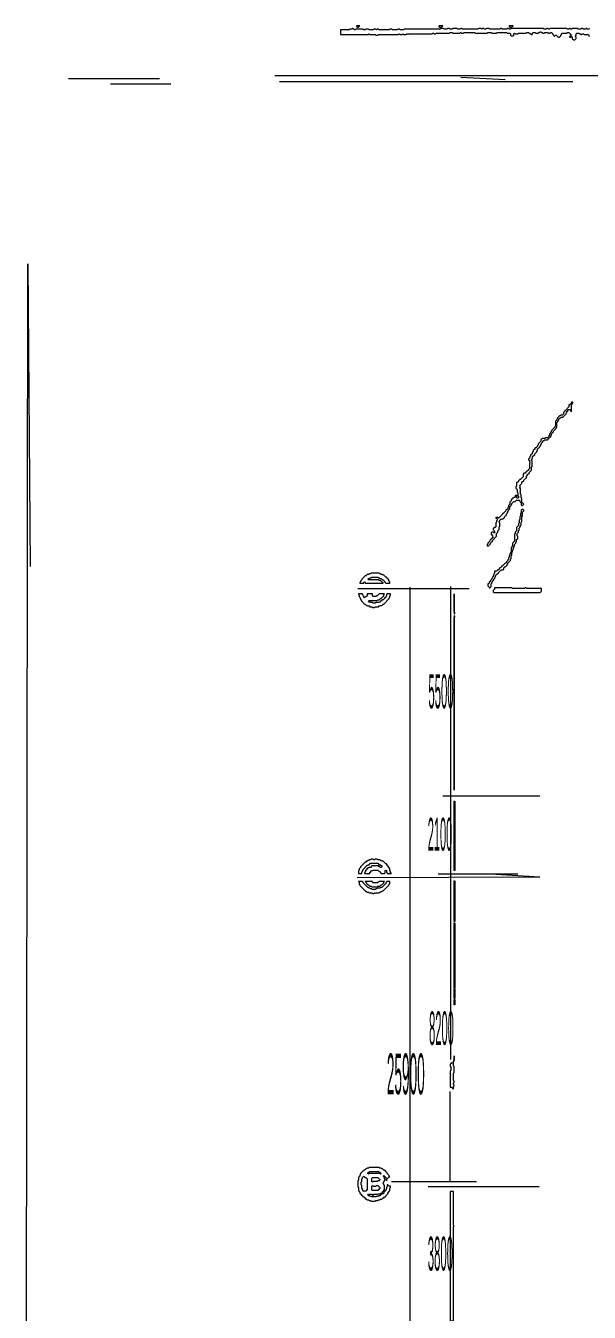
# Model space of a CAD drawing. Header units: millimetres. Extents: x 2 to 419, y 3 to 297.
# Drawn here: x 4 to 77.6, y 128.4 to 296.5 of the extents above; entities that cross this region are included whole.
import ezdxf

# ---------------------------------------------------------------- set-up
doc = ezdxf.new("R2010")
doc.units = ezdxf.units.MM
for name, color, linetype, lineweight in [('OCR_TEXT', 6, 'CONTINUOUS', 0), ('TRACE_CURVE', 6, 'CONTINUOUS', 0), ('TRACE_STRAIGHT', 5, 'CONTINUOUS', 0), ('TRACE_TEXT_SYMBOL', 6, 'CONTINUOUS', 0)]:
    doc.layers.add(name, color=color, linetype=linetype, lineweight=lineweight)
doc.styles.add('wqy-unicode', font='wqy-unicode')

msp = doc.modelspace()

# ---------------------------------------------------------------- linework, layer by layer
at = {"layer": 'TRACE_CURVE', "color": 6}
for points in [[(46.33, 296.09), (46.24, 296), (45.1, 296), (45.1, 295.39), (48.78, 295.39), (48.87, 295.48), (48.95, 295.39), (49.65, 295.39), (49.74, 295.3), (50, 295.3), (50.09, 295.39), (52.63, 295.39), (52.72, 295.48), (52.81, 295.48), (52.89, 295.39), (53.16, 295.39), (53.25, 295.48), (53.33, 295.39), (53.68, 295.39), (53.77, 295.48), (54.03, 295.48), (54.12, 295.39), (54.21, 295.48), (57.1, 295.48), (57.19, 295.56), (57.27, 295.56), (57.36, 295.48), (57.54, 295.48), (57.62, 295.56), (59.38, 295.56), (59.46, 295.65), (59.73, 295.65), (59.81, 295.56), (60.69, 295.56), (60.78, 295.65), (60.86, 295.65), (60.95, 295.56), (61.21, 295.56), (61.3, 295.65), (62.18, 295.65), (62.27, 295.56), (62.35, 295.65), (62.62, 295.65), (62.7, 295.56), (64.28, 295.56), (64.37, 295.65), (64.8, 295.65), (64.89, 295.56), (65.51, 295.56), (65.59, 295.65), (66.82, 295.65), (66.91, 295.56), (67.26, 295.56), (67.34, 295.48), (67.34, 295.3), (67.43, 295.21), (67.69, 295.21), (67.78, 295.3), (67.78, 295.48), (67.87, 295.56), (67.96, 295.48), (68.31, 295.48), (68.4, 295.56), (69.36, 295.56)], [(67.08, 296.18), (66.91, 296.18), (66.82, 296.09), (66.29, 296.09), (66.21, 296.18), (66.03, 296.18), (65.94, 296.09), (64.63, 296.09), (64.54, 296.18), (64.19, 296.18), (64.1, 296.09), (63.93, 296.09), (63.84, 296.18), (63.67, 296.18), (63.58, 296.09), (63.49, 296.18), (63.14, 296.18), (63.05, 296.09), (61.04, 296.09), (60.95, 296.18), (60.86, 296.18), (60.78, 296.09), (60.43, 296.09), (60.34, 296.18), (59.81, 296.18), (59.73, 296.09), (59.46, 296.09), (59.38, 296.18), (59.11, 296.18), (59.03, 296.09), (58.67, 296.09), (58.59, 296.18), (58.24, 296.18), (58.15, 296.09), (53.42, 296.09), (53.33, 296), (52.89, 296), (52.81, 296.09), (52.63, 296.09), (52.54, 296), (51.93, 296), (51.84, 296.09), (51.58, 296.09), (51.49, 296), (50.18, 296), (50.09, 296.09), (49.92, 296.09), (49.83, 296), (49.74, 296.09), (49.48, 296.09), (49.39, 296), (48.87, 296), (48.78, 296.09), (48.43, 296.09), (48.34, 296), (48.17, 296), (48.08, 296.09), (47.11, 296.09), (47.03, 296), (46.94, 296), (46.76, 296.18), (46.68, 296.18), (46.59, 296.09), (46.33, 296.09)], [(77.68, 296.18), (77.59, 296.09), (77.42, 296.09), (77.33, 296.18), (77.24, 296.18), (77.15, 296.09), (76.89, 296.09), (76.8, 296.18), (76.63, 296.18), (76.54, 296.09), (76.19, 296.09), (76.1, 296.18), (75.4, 296.18), (75.31, 296.09), (75.23, 296.09), (75.14, 296.18), (75.05, 296.18), (74.96, 296.09), (74.79, 296.09), (74.7, 296.18), (72.51, 296.18), (72.42, 296.09), (72.34, 296.09), (72.25, 296.18), (72.07, 296.18), (71.99, 296.09), (71.72, 296.09), (71.64, 296.18), (67.43, 296.18), (67.34, 296.09), (67.17, 296.09), (67.08, 296.18)], [(69.36, 295.56), (69.45, 295.65), (69.71, 295.65), (69.8, 295.56), (69.88, 295.56), (70.06, 295.39), (70.15, 295.39), (70.23, 295.48), (70.23, 295.56), (70.32, 295.65), (70.58, 295.65), (70.67, 295.56), (70.94, 295.56), (71.02, 295.65), (71.11, 295.65), (71.2, 295.74), (71.29, 295.74), (71.37, 295.65), (71.46, 295.65), (71.55, 295.56), (71.72, 295.56), (71.81, 295.65), (72.07, 295.65), (72.16, 295.56), (72.25, 295.65), (72.34, 295.56), (72.51, 295.56), (72.6, 295.65), (72.69, 295.65), (72.86, 295.48), (72.86, 295.39), (73.04, 295.21), (73.04, 295.13), (73.21, 295.3), (73.3, 295.3), (73.56, 295.04), (73.74, 295.04), (73.91, 295.21), (73.91, 295.3), (74, 295.39), (74, 295.48), (74.09, 295.56), (74.7, 295.56), (74.79, 295.65), (74.96, 295.65), (75.14, 295.48), (75.14, 295.39), (75.23, 295.39), (75.31, 295.3), (75.14, 295.13), (75.05, 295.13), (75.05, 295.04), (75.23, 295.04), (75.31, 295.13), (75.4, 295.04), (75.4, 294.78), (75.49, 294.78), (75.58, 294.69), (75.75, 294.69), (75.93, 294.86), (75.93, 295.04), (75.84, 295.13), (75.84, 295.21), (75.93, 295.3)], [(75.93, 295.3), (75.93, 295.48), (76.01, 295.56), (76.28, 295.56), (76.36, 295.48), (76.45, 295.48), (76.54, 295.39), (76.63, 295.39), (76.72, 295.48), (76.89, 295.48), (76.98, 295.39), (77.5, 295.39), (77.59, 295.3), (77.59, 295.21), (77.68, 295.13)], [(75.31, 247.31), (75.31, 247.22), (75.05, 246.96), (74.96, 246.96), (74.96, 246.7), (74.53, 246.26), (74.44, 246.26), (74.44, 246.17), (74.26, 246), (74.26, 245.82), (74.09, 245.65), (73.91, 245.65), (73.83, 245.56), (73.74, 245.56), (73.47, 245.3), (73.47, 245.21), (73.39, 245.12), (73.39, 245.03), (73.21, 244.86), (73.21, 244.24), (73.12, 244.16), (73.12, 244.07), (72.69, 243.63), (72.69, 243.54), (72.6, 243.46), (72.6, 243.37), (72.42, 243.19), (72.42, 243.02), (72.34, 242.93), (72.34, 242.84), (72.16, 242.67), (71.9, 242.67), (71.81, 242.58), (71.46, 242.58), (71.29, 242.41), (71.29, 242.23), (70.94, 241.88), (70.94, 241.71), (70.76, 241.53), (70.76, 241.44), (70.67, 241.35), (70.58, 241.35), (70.5, 241.27), (70.5, 241.18), (70.32, 241), (70.32, 240.92), (70.15, 240.74), (70.15, 240.57), (69.97, 240.39), (69.97, 240.3), (69.88, 240.22), (69.88, 240.13), (69.8, 240.04), (69.8, 239.95), (69.71, 239.87), (69.71, 239.78), (69.8, 239.69), (69.8, 239.52), (69.88, 239.43), (69.88, 239.34), (69.8, 239.25), (69.8, 238.64), (69.71, 238.55), (69.71, 238.46)], [(72.6, 242.93), (72.69, 243.02), (72.69, 243.19), (72.95, 243.46), (72.95, 243.54), (73.3, 243.89), (73.3, 243.98), (73.39, 244.07), (73.39, 244.68), (73.56, 244.86), (73.56, 244.95), (73.65, 245.03), (73.65, 245.12), (73.83, 245.3), (73.91, 245.3), (74, 245.38), (74.18, 245.38), (74.61, 245.82), (74.61, 245.91), (74.7, 246), (74.7, 246.08), (74.96, 246.35), (75.14, 246.35), (75.23, 246.26), (75.23, 246.08), (75.31, 246.17), (75.31, 246.96), (75.4, 247.05), (75.4, 247.13), (75.49, 247.22), (75.49, 247.31), (75.31, 247.31)], [(68.57, 234.35), (68.75, 234.17), (68.75, 233.91), (68.83, 233.82), (68.92, 233.82), (69.1, 234), (68.83, 234.26), (68.83, 234.61), (68.75, 234.7), (68.83, 234.79), (68.75, 234.87), (68.75, 235.22), (68.66, 235.31), (68.66, 235.57), (68.57, 235.66), (68.66, 235.75), (68.66, 236.01), (68.57, 236.1), (68.57, 236.19), (68.66, 236.28), (68.57, 236.36), (68.57, 236.45), (68.83, 236.71), (68.83, 236.89), (68.92, 236.98), (69.01, 236.98), (69.1, 237.06), (69.1, 237.15), (69.45, 237.5), (69.36, 237.59), (69.53, 237.76), (69.53, 237.85), (69.8, 238.11), (69.8, 238.2), (70.06, 238.46), (70.06, 238.82), (70.15, 238.9), (70.15, 239.6), (70.06, 239.69), (70.06, 239.78), (70.15, 239.87), (70.15, 239.95), (70.23, 240.04), (70.23, 240.22), (70.5, 240.48), (70.5, 240.57), (70.76, 240.83), (70.76, 240.92), (70.85, 241), (70.85, 241.18), (71.2, 241.53), (71.2, 241.62), (71.29, 241.71), (71.29, 241.79), (71.37, 241.88), (71.37, 241.97), (71.55, 242.14), (71.55, 242.23), (71.64, 242.32), (71.72, 242.32), (71.81, 242.41), (72.16, 242.41), (72.6, 242.84), (72.6, 242.93)], [(69.71, 238.46), (69.53, 238.29), (69.45, 238.29), (69.36, 238.2), (69.36, 238.11), (69.27, 238.03), (69.1, 238.03), (69.01, 237.94), (69.01, 237.59), (68.66, 237.24), (68.57, 237.24), (68.4, 237.06), (68.4, 236.98), (68.31, 236.89), (68.22, 236.89), (68.13, 236.8), (68.13, 236.36), (68.05, 236.28), (68.05, 236.1), (68.22, 235.93), (68.22, 235.57), (68.31, 235.49), (68.31, 235.22), (68.22, 235.14), (67.96, 235.14), (67.96, 234.96), (67.87, 234.87), (67.78, 234.87), (67.69, 234.79), (67.61, 234.79), (67.52, 234.7), (67.52, 234.61), (67.43, 234.52), (67.43, 234.44), (67.26, 234.26), (67.26, 234), (67.08, 233.82), (67.08, 233.65), (66.99, 233.56), (66.99, 233.39), (66.91, 233.3), (66.82, 233.3), (66.73, 233.21), (66.73, 233.12), (66.38, 232.77), (66.29, 232.77), (66.29, 232.68), (65.77, 232.16), (65.68, 232.25), (65.42, 232.25), (65.42, 232.16), (65.51, 232.16), (65.59, 232.07), (65.59, 231.9), (65.51, 231.81), (65.51, 231.63), (65.42, 231.55), (65.42, 231.02), (65.33, 230.93), (65.16, 230.93), (65.16, 230.85), (65.07, 230.76), (65.07, 230.67), (65.16, 230.58)], [(65.16, 230.58), (65.16, 230.5), (65.33, 230.32), (65.24, 230.23), (65.16, 230.23), (65.07, 230.32), (64.89, 230.32), (64.8, 230.23), (64.8, 230.06), (64.98, 229.88), (64.98, 229.8), (65.07, 229.71), (64.89, 229.53), (64.8, 229.53), (64.8, 229.44), (64.63, 229.27), (64.63, 229.18), (64.37, 228.92), (64.37, 228.83), (64.28, 228.74), (64.28, 228.57), (64.45, 228.57), (64.72, 228.83), (64.72, 228.92), (64.98, 229.18), (64.98, 229.27), (65.51, 229.8), (65.51, 230.15), (65.68, 230.32), (65.68, 230.5), (65.86, 230.67), (65.86, 231.02), (65.94, 231.11), (65.94, 231.55), (65.86, 231.63), (65.86, 231.72), (65.94, 231.81), (65.94, 231.9), (66.12, 232.07), (66.21, 231.98), (66.29, 232.07), (66.38, 232.07), (66.56, 232.25), (66.56, 232.33), (66.82, 232.6), (66.82, 232.68), (66.91, 232.77), (66.91, 232.86), (66.99, 232.95), (66.99, 233.04), (67.08, 233.12), (67.08, 233.21), (67.26, 233.39), (67.26, 233.65), (67.43, 233.82), (67.43, 233.91), (67.52, 234), (67.52, 234.09), (67.78, 234.35), (67.96, 234.35), (68.13, 234.52), (68.48, 234.52), (68.57, 234.44), (68.57, 234.35)]]:
    msp.add_lwpolyline(points, dxfattribs=at)
for points in [[(68.31, 235.14), (68.4, 235.05), (68.4, 234.87), (68.31, 234.79), (68.22, 234.79), (68.13, 234.87), (68.13, 234.96)], [(59.99, 219.46), (59.99, 196.6), (59.99, 219.2), (60.08, 219.29), (60.08, 219.37)], [(59.46, 144.15), (59.46, 127.25), (59.9, 127.25), (59.9, 139.59), (59.99, 139.68), (59.9, 139.77), (59.9, 144.15)]]:
    msp.add_lwpolyline(points, close=True, dxfattribs=at)
at = {"layer": 'TRACE_STRAIGHT', "color": 5}
for p, q in [((9.55, 289.65), (21.46, 289.65)), ((36.51, 290.01), (374.38, 290.01)), ((37.15, 289.24), (75.48, 289.24)), ((60.86, 289.81), (66.64, 289.52)), ((15.05, 288.94), (22.93, 288.94)), ((3.96, 29.96), (4.25, 265.39)), ((4.25, 265.39), (4.55, 225.86)), ((47.38, 222.96), (61.95, 222.96)), ((54.18, 223.14), (54.18, 95.19)), ((59.48, 223.23), (59.48, 161.4)), ((58.5, 195.88), (71.17, 195.88)), ((47.29, 185.19), (71.15, 185.28)), ((57.89, 185.7), (68.31, 185.7)), ((65.41, 185.66), (71.15, 185.28)), ((59.4, 157.23), (59.4, 145.46)), ((51.76, 145.46), (62.88, 145.46)), ((56.57, 144.83), (71.1, 144.83))]:
    msp.add_line(p, q, dxfattribs=at)
at = {"layer": 'TRACE_TEXT_SYMBOL', "color": 6}
for points in [[(47.2, 296.53), (47.2, 296.44), (47.29, 296.35), (47.47, 296.35), (47.64, 296.53)], [(57.97, 296.53), (57.97, 296.44), (58.06, 296.35), (58.32, 296.35), (58.5, 296.53)], [(67.17, 296.53), (67.17, 296.44), (67.26, 296.35), (67.52, 296.35), (67.69, 296.53)], [(49.13, 224.98), (49.04, 224.89), (48.87, 224.89), (48.78, 224.8), (48.6, 224.8), (48.43, 224.63), (48.34, 224.63), (47.9, 224.19), (47.9, 224.1), (47.73, 223.93), (47.73, 223.84), (47.64, 223.75), (47.64, 223.66), (48.17, 223.66), (48.17, 223.75), (48.25, 223.84), (48.34, 223.75), (48.34, 223.66), (50.71, 223.66), (50.71, 223.75), (50.62, 223.75), (50.36, 224.02), (50.18, 224.02), (50.09, 224.1), (48.78, 224.1), (48.69, 224.19), (48.78, 224.28), (48.87, 224.28), (48.95, 224.37), (49.13, 224.37), (49.22, 224.45), (50, 224.45), (50.09, 224.37), (50.18, 224.37), (50.27, 224.28), (50.44, 224.28), (50.62, 224.1), (50.71, 224.1), (50.88, 223.93), (50.88, 223.84), (51.06, 223.66), (51.58, 223.66), (51.58, 223.84), (51.41, 224.02), (51.41, 224.1), (51.23, 224.28), (51.23, 224.37), (51.14, 224.45), (51.06, 224.45), (50.79, 224.72), (50.71, 224.72), (50.62, 224.8), (50.44, 224.8), (50.36, 224.89), (50.27, 224.89), (50.18, 224.98)], [(59.99, 222.26), (59.99, 219.64), (60.08, 219.72), (60.08, 219.81), (59.99, 219.9)], [(65.24, 223.05), (65.24, 222.88), (65.07, 222.7), (65.07, 222.53), (65.16, 222.44), (71.2, 222.44), (71.37, 222.61), (71.37, 222.96), (69.45, 222.96), (69.36, 223.05), (69.27, 223.05), (69.18, 222.96), (67.61, 222.96), (67.52, 223.05)], [(59.99, 195.2), (60.08, 195.2), (60.08, 186.1), (59.99, 186.1)], [(47.47, 184.69), (47.55, 184.61), (47.55, 184.34), (47.64, 184.26), (47.64, 184.17), (48.43, 183.38), (48.52, 183.38), (48.6, 183.29), (48.78, 183.29), (48.87, 183.21), (49.22, 183.21), (49.3, 183.12), (49.48, 183.12), (49.57, 183.21), (49.65, 183.12), (49.74, 183.21), (50.18, 183.21), (50.27, 183.29), (50.36, 183.29), (50.44, 183.38), (50.53, 183.38), (50.62, 183.47), (50.71, 183.47), (51.49, 184.26), (51.49, 184.34), (51.58, 184.43), (51.58, 184.69), (51.14, 184.69), (51.14, 184.61), (51.06, 184.52), (51.06, 184.43), (50.53, 183.91), (50.36, 183.91), (50.27, 183.82), (49.92, 183.82), (49.83, 183.73), (49.74, 183.73), (49.65, 183.64), (49.3, 183.64), (49.22, 183.73), (49.04, 183.73), (48.95, 183.82), (48.87, 183.82), (48.78, 183.91), (48.69, 183.91), (48.08, 184.52), (48.08, 184.61), (47.99, 184.69)], [(48.34, 184.69), (48.52, 184.52), (48.52, 184.43), (48.69, 184.26), (48.78, 184.26), (48.95, 184.08), (49.13, 184.08), (49.22, 183.99), (49.92, 183.99), (50, 184.08), (50.27, 184.08), (50.44, 184.26), (50.53, 184.26), (50.79, 184.52), (50.79, 184.61), (50.88, 184.69), (50.18, 184.69), (50.09, 184.61), (50, 184.61), (49.92, 184.52), (49.39, 184.52), (49.3, 184.61), (49.3, 184.69)], [(59.99, 184.78), (60.08, 184.78), (60.08, 179.44), (59.99, 179.44)], [(59.99, 179.26), (60.08, 179.26), (60.08, 170.77), (59.99, 170.77)], [(59.99, 170.68), (60.08, 170.68), (60.08, 169.37), (59.99, 169.37)], [(59.99, 169.28), (60.08, 169.28), (60.08, 168.58), (59.99, 168.58)], [(59.99, 161.92), (59.99, 161.4), (59.9, 161.31), (59.9, 161.14), (59.73, 160.96), (59.55, 160.96), (59.55, 160.87), (59.46, 160.79), (59.46, 160.52), (59.55, 160.44), (59.55, 160), (59.46, 159.91), (59.46, 159.47), (59.55, 159.39), (59.46, 159.3), (59.46, 157.81), (59.64, 157.81), (59.9, 157.55), (59.9, 157.9), (59.99, 157.98), (59.99, 158.07), (59.9, 158.16), (59.9, 158.33), (59.99, 158.42), (59.99, 158.6), (59.9, 158.68), (59.9, 159.65), (59.99, 159.74), (59.99, 160.52), (59.9, 160.61), (59.9, 161.14), (59.99, 161.22)], [(48.87, 146.69), (48.95, 146.77), (50.09, 146.77), (50.18, 146.69), (50.27, 146.69), (50.36, 146.6), (50.27, 146.51), (48.87, 146.51), (48.78, 146.42), (48.69, 146.51), (48.69, 146.6), (48.78, 146.69)], [(50.27, 146.51), (50.36, 146.6), (50.44, 146.51), (50.36, 146.42)], [(48.17, 146.16), (48.34, 145.99), (48.43, 145.99), (48.6, 145.81), (48.6, 144.41), (48.43, 144.23), (48.25, 144.23), (48.17, 144.15), (48.08, 144.23), (48.08, 144.32), (47.99, 144.41), (47.99, 144.5), (47.9, 144.59), (47.9, 144.94), (47.82, 145.02), (47.82, 145.37), (47.9, 145.46), (47.9, 145.81), (47.99, 145.9), (47.99, 145.99)], [(49.22, 145.9), (49.3, 145.99), (50, 145.99), (50.27, 145.72), (50.27, 145.64), (50.18, 145.55), (50, 145.55), (49.92, 145.46), (49.39, 145.46), (49.3, 145.37), (49.22, 145.46)], [(49.22, 144.85), (49.3, 144.94), (49.39, 144.85), (49.74, 144.85), (49.83, 144.94), (50, 144.94), (50.27, 144.67), (50.27, 144.59), (50, 144.32), (49.3, 144.32), (49.22, 144.41)], [(50.71, 146.16), (50.79, 146.25), (50.88, 146.16), (50.79, 146.07)], [(50.79, 146.07), (50.88, 146.16), (50.97, 146.07), (50.88, 145.99)], [(50, 143.8), (50.09, 143.88), (50.36, 143.88), (50.44, 143.8), (50.27, 143.62), (50.09, 143.62), (50, 143.53), (49.83, 143.53), (49.74, 143.45), (49.22, 143.45), (49.13, 143.53), (49.04, 143.53), (48.95, 143.62), (48.78, 143.62), (48.69, 143.71), (48.78, 143.8), (49.22, 143.8), (49.3, 143.71), (49.39, 143.71), (49.48, 143.8)], [(50.36, 143.88), (50.44, 143.97), (50.53, 143.97), (50.62, 143.88), (50.53, 143.8), (50.44, 143.8)], [(50.71, 144.15), (50.79, 144.06), (50.79, 143.97), (50.71, 143.88), (50.62, 143.88), (50.53, 143.97)], [(50.71, 144.15), (50.79, 144.23), (50.88, 144.15), (50.79, 144.06)]]:
    msp.add_lwpolyline(points, close=True, dxfattribs=at)
for points in [[(68.83, 233.3), (68.75, 233.21), (68.75, 232.86), (68.66, 232.77), (68.66, 232.42), (68.57, 232.33), (68.57, 231.98), (68.48, 231.9), (68.48, 231.55), (68.4, 231.46), (68.4, 231.2), (68.13, 230.93), (68.13, 230.5), (67.96, 230.32), (67.96, 230.15), (67.87, 230.06), (67.87, 229.18), (67.61, 228.92), (67.61, 228.57), (67.52, 228.48), (67.52, 228.39), (67.43, 228.31), (67.43, 227.78), (67.34, 227.69), (67.34, 227.61), (67.26, 227.52), (67.26, 227.34), (67.17, 227.26), (67.17, 227.08), (67.08, 226.99), (67.08, 226.82), (66.99, 226.73), (66.99, 226.64), (66.82, 226.47), (66.82, 226.38), (66.73, 226.29), (66.64, 226.29), (66.29, 225.94), (66.21, 225.94), (66.21, 225.85), (66.03, 225.68), (65.94, 225.68), (65.86, 225.59), (65.86, 225.5), (65.77, 225.42), (65.68, 225.42), (65.51, 225.24), (65.24, 225.24), (65.24, 224.98), (65.16, 224.89), (65.16, 224.72), (65.07, 224.63), (65.07, 224.54), (64.98, 224.45), (64.98, 224.37), (64.89, 224.28), (64.89, 224.19), (64.72, 224.02), (64.72, 223.93), (64.63, 223.84), (64.54, 223.84), (64.54, 223.66), (64.45, 223.58), (64.37, 223.58)], [(68.83, 231.72), (68.83, 232.33), (68.92, 232.42), (68.92, 232.51), (68.83, 232.6), (68.92, 232.68), (68.92, 232.95), (69.1, 233.12), (69.1, 233.21), (69.01, 233.3), (68.83, 233.3)], [(64.37, 223.58), (64.37, 223.31), (64.54, 223.14), (64.54, 223.05), (64.63, 223.05), (64.8, 223.23), (64.8, 223.58), (64.89, 223.66), (64.89, 223.75), (64.98, 223.84), (64.98, 223.93), (65.16, 224.1), (65.16, 224.19), (65.33, 224.37), (65.33, 224.54), (65.42, 224.63), (65.42, 224.72), (65.59, 224.89), (65.68, 224.89), (65.77, 224.98), (65.77, 225.07), (66.12, 225.42), (66.38, 225.42), (66.47, 225.5), (66.47, 225.68), (66.64, 225.85), (66.73, 225.85), (66.91, 226.03), (66.91, 226.12), (66.99, 226.2), (66.99, 226.29), (67.34, 226.64), (67.34, 226.82), (67.43, 226.91), (67.43, 227.26), (67.52, 227.34), (67.52, 227.69), (67.61, 227.78), (67.61, 227.96), (67.69, 228.04), (67.69, 228.22), (67.78, 228.31), (67.78, 228.48), (67.87, 228.57), (67.87, 228.74), (68.05, 228.92), (68.05, 229.01), (68.13, 229.09), (68.13, 229.36), (68.31, 229.53), (68.31, 229.8), (68.22, 229.88), (68.22, 230.15), (68.4, 230.32), (68.4, 230.5), (68.48, 230.58), (68.48, 230.85), (68.57, 230.93), (68.57, 231.02), (68.66, 231.11), (68.66, 231.2), (68.75, 231.28), (68.75, 231.63), (68.83, 231.72)], [(47.47, 222.26), (47.47, 222.18), (47.55, 222.09), (47.55, 221.91), (47.64, 221.83), (47.64, 221.74), (47.73, 221.65), (47.73, 221.56), (47.82, 221.48), (47.82, 221.39), (48.25, 220.95), (48.34, 220.95), (48.52, 220.77), (48.6, 220.77), (48.69, 220.69), (48.87, 220.69), (48.95, 220.6), (49.22, 220.6), (49.3, 220.51), (49.57, 220.51), (49.65, 220.6), (50.09, 220.6), (50.18, 220.69), (50.27, 220.69), (50.36, 220.77), (50.53, 220.77), (50.71, 220.95), (50.79, 220.95), (51.49, 221.65), (51.49, 221.74), (51.58, 221.83), (51.58, 222), (51.67, 222.09), (51.67, 222.26), (51.23, 222.26), (51.14, 222.18), (51.14, 222), (51.06, 221.91), (51.06, 221.83), (50.97, 221.74), (50.88, 221.74), (50.88, 221.65), (50.71, 221.48), (50.62, 221.48), (50.53, 221.39), (50.44, 221.39), (50.27, 221.21), (50.18, 221.21), (50.09, 221.13), (49.74, 221.13), (49.65, 221.04), (49.39, 221.04), (49.3, 221.13), (49.13, 221.13), (49.04, 221.21), (48.87, 221.21), (48.78, 221.3), (48.87, 221.39), (49.92, 221.39), (50, 221.48), (50.18, 221.48), (50.36, 221.65), (50.44, 221.65), (50.79, 222)], [(50.79, 222), (50.79, 222.18), (50.88, 222.26), (50.18, 222.26), (49.92, 222), (49.83, 222), (49.74, 221.91), (49.39, 221.91), (49.3, 222), (49.3, 222.26), (48.6, 222.26), (48.6, 222), (48.52, 221.91), (48.43, 221.91), (48.25, 221.74), (48.17, 221.83), (48.17, 221.91), (48.08, 222), (48.08, 222.09), (47.99, 222.18), (47.99, 222.26), (47.47, 222.26)], [(49.13, 187.58), (49.04, 187.5), (48.87, 187.5), (48.78, 187.41), (48.69, 187.41), (48.6, 187.32), (48.52, 187.32), (48.43, 187.23), (48.34, 187.23), (47.73, 186.62), (47.73, 186.53), (47.55, 186.36), (47.55, 186.18), (47.47, 186.1), (47.47, 185.75), (47.9, 185.75), (47.9, 185.92), (47.99, 186.01), (47.99, 186.1), (48.08, 186.18), (48.08, 186.27), (48.6, 186.8), (48.69, 186.8), (48.78, 186.88), (48.87, 186.88), (49.04, 187.06), (50, 187.06), (50.18, 186.88), (50.36, 186.88), (50.53, 186.71), (50.53, 186.62), (50.44, 186.53), (50.36, 186.53), (50.27, 186.62), (50.18, 186.62), (50.09, 186.71), (49.22, 186.71), (49.04, 186.53), (48.87, 186.53), (48.78, 186.45), (48.69, 186.45), (48.43, 186.18), (48.43, 186.1), (48.34, 186.01), (48.34, 185.92), (48.25, 185.83), (48.25, 185.75), (48.95, 185.75), (48.95, 185.83), (49.22, 186.1), (49.3, 186.1), (49.39, 186.18), (50, 186.18), (50.18, 186.01), (50.27, 186.01), (50.36, 185.92), (50.36, 185.83), (50.44, 185.75), (50.88, 185.75), (50.97, 185.83), (50.97, 186.1), (51.06, 186.18), (51.14, 186.1), (51.14, 185.92)], [(51.14, 185.92), (51.23, 185.83), (51.23, 185.75), (51.76, 185.75), (51.67, 185.83), (51.67, 186.01), (51.58, 186.1), (51.58, 186.36), (51.49, 186.45), (51.49, 186.53), (51.23, 186.8), (51.23, 186.88), (51.14, 186.97), (51.06, 186.97), (50.71, 187.32), (50.53, 187.32), (50.44, 187.41), (50.36, 187.41), (50.27, 187.5), (50, 187.5), (49.92, 187.58), (49.65, 187.58), (49.57, 187.5), (49.48, 187.5), (49.39, 187.58), (49.13, 187.58)], [(48.87, 147.3), (48.78, 147.21), (48.6, 147.21), (48.52, 147.12), (48.43, 147.12), (48.25, 146.95), (48.17, 146.95), (47.73, 146.51), (47.73, 146.42), (47.64, 146.34), (47.64, 146.16), (47.47, 145.99), (47.47, 145.64), (47.38, 145.55), (47.38, 144.76), (47.47, 144.67), (47.47, 144.32), (47.55, 144.23), (47.55, 144.15), (47.64, 144.06), (47.64, 143.97), (47.82, 143.8), (47.82, 143.71), (47.9, 143.71), (47.99, 143.62), (47.99, 143.53), (48.08, 143.45), (48.17, 143.45), (48.43, 143.18), (48.52, 143.18), (48.6, 143.1), (48.78, 143.1), (48.87, 143.01), (49.04, 143.01), (49.13, 142.92), (49.65, 142.92), (49.74, 143.01), (50, 143.01), (50.09, 143.1), (50.27, 143.1), (50.36, 143.18), (50.53, 143.18), (50.71, 143.36), (50.79, 143.36), (50.88, 143.45), (50.97, 143.45), (51.06, 143.53), (51.06, 143.62), (51.32, 143.88), (51.32, 143.97), (51.49, 144.15), (51.49, 144.23), (51.58, 144.32), (51.58, 144.59), (51.67, 144.67), (51.67, 144.85), (51.49, 144.85), (51.32, 145.02), (51.23, 145.02), (51.23, 144.76), (51.14, 144.67), (51.14, 144.5), (51.06, 144.41), (51.06, 144.32)], [(51.06, 144.32), (50.88, 144.15), (50.79, 144.23), (50.79, 144.32), (50.88, 144.41), (50.88, 144.94), (50.79, 145.02), (50.79, 145.11), (50.71, 145.2), (50.71, 145.29), (50.79, 145.37), (50.79, 145.46), (50.88, 145.55), (50.88, 145.64), (50.97, 145.72), (50.88, 145.81), (50.88, 145.99), (50.97, 146.07), (51.06, 145.99), (51.06, 145.9), (51.14, 145.81), (51.14, 145.55), (51.14, 145.72), (51.49, 146.07), (51.58, 146.07), (51.49, 146.16), (51.49, 146.25), (51.23, 146.51), (51.23, 146.6), (51.06, 146.77), (51.06, 146.86), (50.97, 146.86), (50.88, 146.95), (50.79, 146.95), (50.62, 147.12), (50.53, 147.12), (50.44, 147.21), (50.27, 147.21), (50.18, 147.3), (48.87, 147.3)]]:
    msp.add_lwpolyline(points, dxfattribs=at)

# ---------------------------------------------------------------- texts
at = {"layer": 'OCR_TEXT', "color": 6, "style": 'wqy-unicode', "width": 0.25}
for s, height, p in [('5500', 4.44, (56.6, 207.31)), ('2100', 4.303, (56.52, 188.71)), ('8200', 4.372, (56.69, 163.33)), ('25900', 5.328, (51.17, 156.87)), ('3800', 4.44, (56.52, 133.83))]:
    msp.add_text(s, height=height, dxfattribs=at).set_placement(p)

doc.saveas('drawing.dxf')
